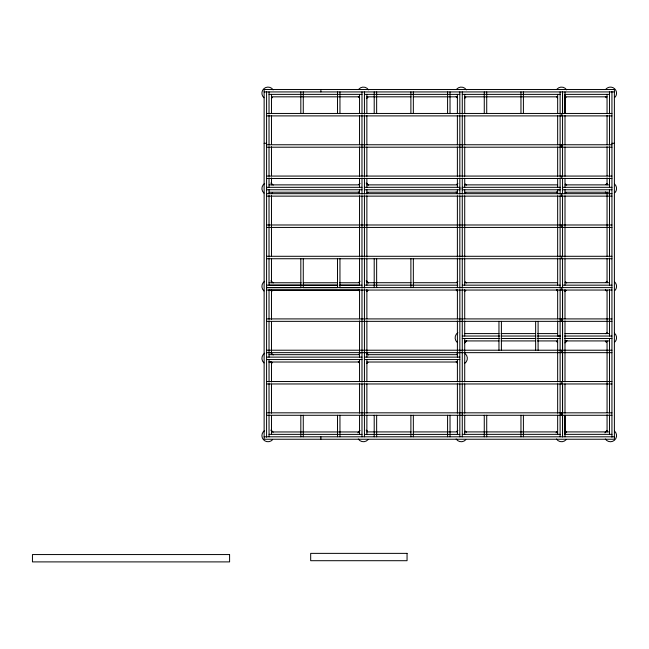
<?xml version="1.0" encoding="UTF-8"?>
<svg xmlns="http://www.w3.org/2000/svg" width="649" height="649" viewBox="0 0 649 649"><rect width="100%" height="100%" fill="white"/><g stroke="black" fill="none" stroke-linecap="round" stroke-linejoin="round"><path stroke-width="0.97" d="M464.716 257.045L464.716 195.795M557.661 257.045L557.661 195.795M264.135 91.931L614.392 91.931M269.027 94.373L361.972 94.373M364.422 94.373L459.825 94.381M462.275 94.373L560.111 94.381M564.533 94.373L609.5 94.373M271.477 96.823L359.53 96.823M366.88 96.823L411.125 96.823M413.137 96.823L457.383 96.823M464.716 96.823L557.661 96.823M565.003 96.823L607.066 96.823M266.585 113.453L611.942 113.453M266.585 115.895L611.942 115.895M264.135 143.291L266.585 143.291M611.942 143.291L614.392 143.291M266.585 144.759L611.942 144.759M266.585 147.209L611.942 147.209M266.585 176.066L611.942 176.066M266.585 178.516L611.942 178.516M269.027 184.876L359.53 184.876M366.904 184.876L457.399 184.876M464.716 184.876L557.661 184.876M565.003 184.876L609.516 184.876M361.972 187.326L266.569 187.326L266.569 189.768L361.972 189.768M364.422 187.318L459.825 187.326L459.825 189.768L364.422 189.768M560.111 187.326L462.275 187.326L462.275 189.768L560.111 189.768L557.661 189.768L557.661 193.783M611.958 187.326L562.553 187.326L562.553 189.768L611.958 189.768M269.027 192.218L359.53 192.218M366.904 192.218L457.399 192.218M464.716 192.218L557.661 192.218M565.003 192.218L609.516 192.218M266.585 193.678L611.942 193.678M266.585 196.128L611.942 196.128M266.585 224.984L611.942 224.984M266.585 227.434L611.942 227.434M266.585 256.29L611.942 256.29M266.585 258.74L611.942 258.74M269.027 282.761L301.209 282.761M303.221 282.761L337.407 282.761M339.419 282.761L359.53 282.761M366.904 282.713L411.142 282.713M413.153 282.713L457.399 282.713M464.716 282.713L557.661 282.713M565.003 282.713L609.516 282.713M337.869 285.162L266.569 285.162L266.569 287.604L611.958 287.604M339.881 285.162L361.972 285.162M364.422 285.162L457.821 285.162M462.275 285.162L560.111 285.162M611.958 285.162L562.553 285.162L562.553 287.604M301.209 285.211L269.027 285.211L269.027 258.627M303.221 285.211L337.407 285.211M339.419 285.211L359.53 285.211L359.53 259.048M266.585 287.653L301.209 287.653M303.221 287.653L337.407 287.653M339.419 287.653L359.53 287.653M266.585 290.046L611.942 290.046M269.027 290.103L359.53 290.103M266.585 318.91L611.942 318.91M266.585 321.352L611.942 321.352M464.716 333.586L499.065 333.586M501.085 333.586L535.441 333.586M537.461 333.586L557.661 333.586M565.003 333.586L609.516 333.586M462.266 336.036L499.592 336.036M501.085 336.036L535.896 336.036M537.461 336.036L560.103 336.036L557.661 336.036L557.661 320.898M564.565 336.036L611.958 336.036M462.266 338.478L499.592 338.478M501.085 338.478L535.896 338.478M537.461 338.478L560.103 338.478M564.565 338.478L611.958 338.478M464.716 340.928L499.065 340.928M501.085 340.928L535.441 340.928M537.461 340.928L557.661 340.928M565.003 340.928L609.516 340.928M266.585 350.217L611.942 350.217M266.585 352.658L611.942 352.658M269.027 354.67L359.53 354.67M366.904 354.67L457.399 354.67M266.585 357.12L361.988 357.12M364.438 357.12L459.849 357.12M266.585 359.562L361.988 359.562M364.438 359.562L459.849 359.562M269.051 361.955L271.493 361.955L271.493 382.066M269.027 362.012L359.53 362.012M366.904 362.012L457.399 362.012M266.585 381.523L611.942 381.523M266.585 383.965L611.942 383.965M266.585 412.829L611.942 412.829M266.585 415.279L611.942 415.279M271.477 431.958L359.53 431.958M366.904 431.909L411.142 431.909M413.153 431.909L457.399 431.909M464.716 431.909L557.661 431.909M565.003 431.909L609.516 431.909M269.051 434.351L361.988 434.408M364.438 434.408L459.849 434.408M462.266 434.359L560.111 434.351M564.557 434.351L611.958 434.359M264.135 436.801L614.392 436.801M611.942 91.509L611.942 437.215M609.5 91.931L609.5 114.021M609.5 115.49L609.5 145.149M609.5 146.666L609.5 176.277M609.5 177.834L609.516 187.326M609.5 189.768L609.5 257.045M609.5 258.578L609.516 285.162M609.508 289.624L609.516 336.036M609.508 338.478L609.508 413.162M609.516 414.727L609.516 434.359M607.05 94.373L607.05 113.478M607.05 115.49L607.05 144.654M607.05 146.666L607.05 175.822M607.05 177.834L607.05 184.876M607.05 192.218L607.05 256.566M607.05 258.578L607.05 282.713M607.066 290.046L607.066 333.586M607.066 340.928L607.066 412.707M607.066 414.727L607.066 431.909M565.003 94.381L565.003 113.575M565.003 115.595L565.003 144.889M565.003 146.909L565.003 176.212M565.003 178.232L565.003 187.326M565.003 189.768L565.003 193.783M565.003 195.795L565.003 257.045M565.003 259.048L565.003 285.162M564.995 289.624L564.995 318.878M564.995 320.898L564.995 381.88M564.995 383.892L564.995 413.162M564.995 415.182L565.003 434.359M564.987 91.931L564.987 113.453M564.987 415.279L564.987 436.801M562.553 91.931L562.553 114.175M562.553 115.595L562.553 176.212M562.553 177.891L562.553 194.075M562.553 195.795L562.553 257.045M562.553 258.805L562.553 288.132M562.553 290.152L562.553 382.188M562.553 384.208L562.553 436.801M562.537 91.931L562.537 113.453M562.553 289.624L562.553 318.878M562.553 320.898L562.553 381.88M562.553 383.892L562.553 413.162M562.553 415.182L562.537 436.801M561.312 113.453L561.312 115.895M561.312 144.759L561.312 147.209M561.312 176.066L561.312 178.516M561.312 193.678L561.312 196.128M561.312 224.984L561.312 227.434M561.312 256.29L561.312 258.74M561.312 287.604L561.312 290.046M561.312 318.91L561.312 321.352M561.312 350.217L561.312 352.658M561.312 381.523L561.312 383.965M561.312 412.829L561.312 415.279M560.111 91.931L560.111 114.175M560.111 115.595L560.111 176.212M560.111 177.891L560.111 194.075M560.111 195.795L560.111 257.045M560.111 258.805L560.111 288.132M560.111 289.624L560.111 382.188M560.103 383.892L560.111 436.801M557.661 94.381L557.661 113.575M557.661 115.595L557.661 144.889M557.661 146.909L557.661 176.212M557.661 178.232L557.661 187.326M557.661 259.048L557.661 285.162M557.661 289.624L557.661 318.878M557.661 338.478L557.661 381.88M557.661 383.892L557.661 413.162M557.661 415.182L557.661 434.359M538.094 321.352L538.094 350.217M535.644 321.352L535.644 350.217M523.402 91.931L523.402 113.453M523.402 415.279L523.402 436.801M520.96 91.931L520.96 113.453M520.96 415.279L520.96 436.801M501.401 321.352L501.401 350.217M498.959 321.352L498.959 350.217M486.718 91.931L486.718 113.453M486.718 415.279L486.718 436.801M484.268 91.931L484.268 113.453M484.268 415.279L484.268 436.801M464.716 94.381L464.716 113.575M464.716 115.595L464.716 144.889M464.716 146.909L464.716 176.212M464.716 178.232L464.716 187.326M464.716 189.768L464.716 193.783M464.716 259.048L464.716 285.162M464.716 289.624L464.716 318.91M464.716 320.898L464.716 336.036M464.716 338.478L464.716 381.88M464.716 383.892L464.716 413.162M464.716 415.182L464.716 434.359M462.275 91.931L462.275 114.175M462.275 115.595L462.275 176.212M462.275 177.891L462.275 194.075M462.275 195.795L462.275 257.045M462.275 258.805L462.275 288.132M462.266 289.624L462.275 382.188M462.266 383.892L462.275 436.801M459.825 91.931L459.825 114.175M459.825 115.595L459.825 176.212M459.825 177.891L459.825 194.075M459.825 195.795L459.825 257.045M459.849 258.74L459.825 288.132M459.849 289.616L459.825 382.188M459.849 383.835L459.825 436.801M457.383 94.381L457.383 113.575M457.383 115.595L457.383 144.889M457.383 146.909L457.383 176.212M457.383 178.232L457.399 187.326M457.399 189.768L457.383 193.783M457.383 195.795L457.383 257.045M457.399 258.74L457.399 287.604M457.399 289.616L457.399 318.837M457.399 320.849L457.399 357.12M457.399 359.562L457.399 381.815M457.399 383.835L457.399 413.17M457.399 415.19L457.399 434.408M450.025 91.931L450.025 113.453M450.025 415.279L450.025 436.801M447.583 91.931L447.583 113.453M447.583 415.279L447.583 436.801M413.34 91.931L413.34 113.453M413.34 258.74L413.34 287.604M413.34 415.279L413.34 436.801M410.89 91.931L410.89 113.453M410.89 258.74L410.89 287.604M410.89 415.279L410.89 436.801M376.647 91.931L376.647 113.453M376.647 258.74L376.647 287.604M376.647 415.279L376.647 436.801M374.205 91.931L374.205 113.453M374.205 258.74L374.205 287.604M374.205 415.279L374.205 436.801M366.863 94.373L366.863 113.567M366.863 115.587L366.863 144.889M366.863 146.909L366.863 176.203M366.863 178.224L366.904 187.326M366.88 189.768L366.88 193.783M366.88 195.795L366.88 257.045M366.88 259.048L366.904 285.162M366.88 289.616L366.88 318.837M366.88 320.849L366.904 357.12M366.904 359.562L366.88 381.815M366.88 383.835L366.88 413.17M366.88 415.19L366.88 434.408M364.438 91.931L364.438 114.175M364.422 115.587L364.422 176.203M364.438 177.891L364.438 194.075M364.438 195.795L364.438 257.045M364.438 258.805L364.438 288.132M364.438 289.616L364.438 382.188M364.438 383.835L364.438 436.801M361.988 91.931L361.988 114.175M361.972 115.587L361.972 176.203M361.988 177.891L361.988 194.075M361.972 195.795L361.972 257.045M361.988 258.805L361.988 288.132M361.988 289.616L361.988 382.188M361.988 383.835L361.988 436.801M359.53 94.373L359.53 113.567M359.53 115.587L359.53 144.889M359.53 146.909L359.53 176.203M359.53 178.224L359.53 187.326M359.53 189.768L359.53 193.783M359.53 195.795L359.53 257.045M359.546 289.616L359.546 318.837M359.546 320.849L359.53 357.12M359.53 359.562L359.546 381.815M359.546 383.835L359.546 413.17M359.546 415.19L359.53 434.408M339.962 91.931L339.962 113.453M339.962 258.74L339.962 287.604M339.962 415.279L339.962 436.801M337.512 91.931L337.512 113.453M337.512 258.74L337.512 287.604M337.512 415.279L337.512 436.801M320.882 89.481L320.882 91.931M320.882 436.801L320.882 439.243M303.27 91.931L303.27 113.453M303.27 258.74L303.27 287.604M303.27 415.279L303.27 436.801M300.828 91.931L300.828 113.453M300.828 258.74L300.828 287.604M300.828 415.279L300.828 436.801M271.477 94.381L271.477 113.486M271.477 115.498L271.477 144.654M271.477 146.666L271.477 175.83M271.477 177.842L271.477 184.876M271.477 195.276L271.477 256.615M271.477 258.627L271.477 282.761M271.477 290.103L271.477 319.357M271.477 321.377L271.477 354.67M271.493 384.078L271.493 413.235M271.493 415.246L271.477 434.408M269.027 91.931L269.027 114.021M269.027 115.498L269.027 145.149M269.027 146.666L269.027 176.277M269.027 177.842L269.027 187.326M269.027 189.768L269.027 193.783M269.027 195.276L269.027 257.045M269.027 289.665L269.027 319.357M269.027 320.874L269.027 357.12M269.027 359.562L269.051 382.066M269.027 383.632L269.051 413.235M269.027 414.727L269.051 436.801M266.585 91.509L266.585 437.215M614.514 333.229A6.117 6.117 0 0 1 615.017 341.861M606.377 342.364A6.117 6.117 0 0 1 605.339 341.155M605.882 333.732A6.117 6.117 0 0 1 607.083 332.686M614.514 183.975A6.117 6.117 0 0 1 615.017 192.615M606.377 193.11A6.117 6.117 0 0 1 605.339 191.901M605.882 184.478A6.117 6.117 0 0 1 607.083 183.44M605.882 89.14A6.117 6.117 0 0 1 614.514 88.637A6.117 6.117 0 0 1 615.017 97.269M606.377 97.772A6.117 6.117 0 0 1 605.339 96.563M614.514 281.812A6.117 6.117 0 0 1 615.017 290.444M606.377 290.947A6.117 6.117 0 0 1 605.339 289.738M605.882 282.315A6.117 6.117 0 0 1 607.083 281.268M614.514 431.066A6.117 6.117 0 0 1 614.441 440.257A6.117 6.117 0 0 1 605.339 438.992M604.982 432.883A6.117 6.117 0 0 1 607.083 430.522M466.712 340.538A6.117 6.117 0 0 1 464.603 342.907M457.18 342.364A6.117 6.117 0 0 1 457.886 332.686M566.098 290.444A6.117 6.117 0 0 1 564.89 291.49M557.459 290.947A6.117 6.117 0 0 1 556.42 289.738M565.595 281.812A6.117 6.117 0 0 1 566.634 283.021M272.588 362.402A6.117 6.117 0 0 1 271.379 363.448M263.956 362.905A6.117 6.117 0 0 1 264.662 353.226M270.763 352.878A6.117 6.117 0 0 1 273.132 354.979M465.309 353.77A6.117 6.117 0 0 1 464.603 363.448M457.18 362.905A6.117 6.117 0 0 1 456.133 361.696M456.677 354.273A6.117 6.117 0 0 1 457.886 353.226M566.991 340.538A6.117 6.117 0 0 1 564.89 342.907M557.459 342.364A6.117 6.117 0 0 1 556.42 341.155M566.098 192.615A6.117 6.117 0 0 1 564.89 193.653M557.459 193.11A6.117 6.117 0 0 1 556.42 191.901M565.595 183.975A6.117 6.117 0 0 1 566.634 185.184M272.588 97.269A6.117 6.117 0 0 1 271.379 98.315M263.956 97.772A6.117 6.117 0 0 1 264.021 88.58A6.117 6.117 0 0 1 273.132 89.846M465.812 97.269A6.117 6.117 0 0 1 464.603 98.315M457.18 97.772A6.117 6.117 0 0 1 456.133 96.563M456.677 89.14A6.117 6.117 0 0 1 466.355 89.846M367.975 362.402A6.117 6.117 0 0 1 366.766 363.448M359.343 362.905A6.117 6.117 0 0 1 358.305 361.696M358.84 354.273A6.117 6.117 0 0 1 360.049 353.226M366.158 352.878A6.117 6.117 0 0 1 368.518 354.979M465.812 439.697A6.117 6.117 0 0 1 456.133 438.992M456.677 431.561A6.117 6.117 0 0 1 457.886 430.522M465.309 431.066A6.117 6.117 0 0 1 466.355 432.275M566.098 97.269A6.117 6.117 0 0 1 564.89 98.315M557.459 97.772A6.117 6.117 0 0 1 556.42 96.563M556.964 89.14A6.117 6.117 0 0 1 566.634 89.846M272.588 290.444A6.117 6.117 0 0 1 271.379 291.49M263.956 290.947A6.117 6.117 0 0 1 264.662 281.268M270.763 280.92A6.117 6.117 0 0 1 273.132 283.021M367.975 439.697A6.117 6.117 0 0 1 358.305 438.992M357.948 432.883A6.117 6.117 0 0 1 360.049 430.522M366.158 430.165A6.117 6.117 0 0 1 367.472 431.066M367.975 192.615A6.117 6.117 0 0 1 366.766 193.653M359.343 193.11A6.117 6.117 0 0 1 358.305 191.901M358.84 184.478A6.117 6.117 0 0 1 360.049 183.44M366.158 183.083A6.117 6.117 0 0 1 368.518 185.184M367.975 290.444A6.117 6.117 0 0 1 366.766 291.49M359.343 290.947A6.117 6.117 0 0 1 358.305 289.738M358.84 282.315A6.117 6.117 0 0 1 360.049 281.268M366.158 280.92A6.117 6.117 0 0 1 368.518 283.021M566.098 439.697A6.117 6.117 0 0 1 556.42 438.992M556.063 432.883A6.117 6.117 0 0 1 556.964 431.561M565.595 431.066A6.117 6.117 0 0 1 566.634 432.275M465.812 290.444A6.117 6.117 0 0 1 464.603 291.49M457.18 290.947A6.117 6.117 0 0 1 456.133 289.738M456.677 282.315A6.117 6.117 0 0 1 457.886 281.268M465.309 281.812A6.117 6.117 0 0 1 466.355 283.021M272.588 439.697A6.117 6.117 0 0 1 263.397 439.624A6.117 6.117 0 0 1 264.662 430.522M270.763 430.165A6.117 6.117 0 0 1 273.132 432.275M367.975 97.269A6.117 6.117 0 0 1 366.766 98.315M359.343 97.772A6.117 6.117 0 0 1 358.305 96.563M358.84 89.14A6.117 6.117 0 0 1 368.518 89.846M465.812 192.615A6.117 6.117 0 0 1 464.603 193.653M457.18 193.11A6.117 6.117 0 0 1 456.133 191.901M456.677 184.478A6.117 6.117 0 0 1 457.886 183.44M465.309 183.975A6.117 6.117 0 0 1 466.355 185.184M272.588 192.615A6.117 6.117 0 0 1 271.379 193.653M263.956 193.11A6.117 6.117 0 0 1 264.662 183.44M270.763 183.083A6.117 6.117 0 0 1 273.132 185.184M614.392 89.481L264.135 89.481L264.135 439.243L614.392 439.243L614.392 89.481M407.053 553.37L310.684 553.37L310.684 560.704L407.053 560.704L407.053 553.37M229.592 554.562L32.45 554.562L32.45 561.896L229.592 561.896L229.592 554.562"/></g></svg>
